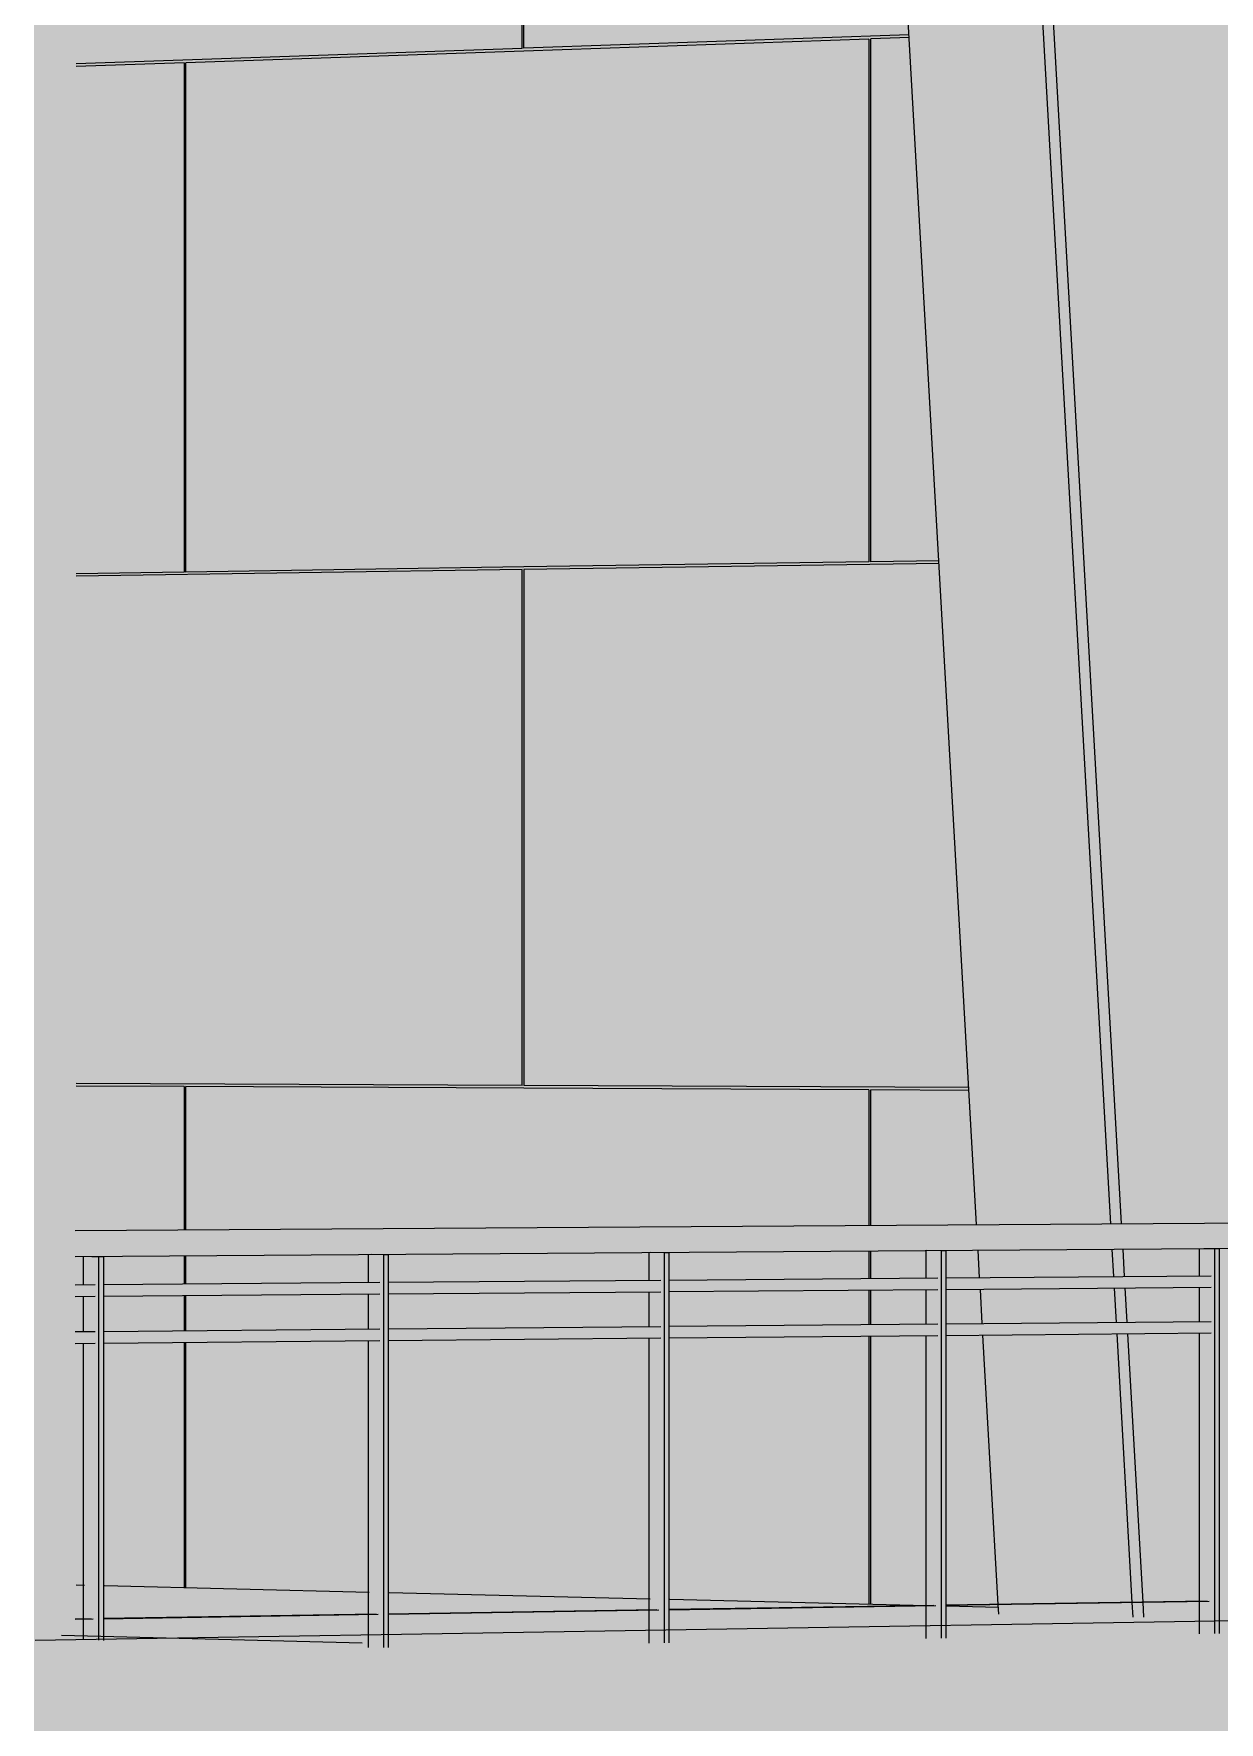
# Model space of a CAD drawing. Header units: inches. Extents: x 30764 to 30770, y -4780 to 4478.
# Drawn here: x 30767.3088 to 30767.3533, y 59.9715 to 60.0348 of the extents above; entities that cross this region are included whole.
import ezdxf

# ---------------------------------------------------------------- set-up
doc = ezdxf.new("R2010")
doc.units = ezdxf.units.IN
doc.header["$MEASUREMENT"] = 0
for name, color, linetype, lineweight in [('A-FLOR', 192, 'Continuous', 13), ('A-FLOR-HRAL', 11, 'Continuous', 9), ('A-GLAZ-CURT', 52, 'Continuous', 9), ('A-WALL-PATT', 111, 'Continuous', 13), ('L-SITE-WALL', 31, 'Continuous', 13), ('Q-CASE', 31, 'Continuous', 9), ('S-BEAM', 12, 'Continuous', 9), ('S-COLS', 52, 'Continuous', 9)]:
    doc.layers.add(name, color=color, linetype=linetype, lineweight=lineweight)

# ---------------------------------------------------------------- blocks, each defined once
blk = doc.blocks.new('FP_37-Entrance - Xcel')
at = {"layer": 'A-WALL-PATT', "lineweight": 9}
for p, q in [((-2803.525747, 60.034275), (-2803.525747, 60.046149)), ((-2803.525681, 60.034278), (-2803.525681, 60.046152)), ((-2803.51122, 60.034782), (-2803.525681, 60.034278)), ((-2803.512736, 60.034627), (-2803.525681, 60.034177)), ((-2803.512736, 60.034627), (-2803.512736, 60.015015)), ((-2803.511214, 60.03468), (-2803.512668, 60.034629)), ((-2803.512668, 60.015016), (-2803.512668, 60.034629)), ((-2803.525747, 60.034275), (-2803.542473, 60.033692)), ((-2803.538423, 60.033734), (-2803.542473, 60.033593)), ((-2803.538423, 60.033734), (-2803.538423, 60.014628)), ((-2803.525681, 60.034177), (-2803.538358, 60.033736)), ((-2803.538358, 60.014629), (-2803.538358, 60.033736)), ((-2803.525747, 60.014718), (-2803.542473, 60.014468)), ((-2803.525681, 60.01482), (-2803.538358, 60.014629)), ((-2803.525747, 59.995363), (-2803.525747, 60.014718)), ((-2803.512736, 60.015015), (-2803.525681, 60.01482)), ((-2803.510095, 60.014953), (-2803.525681, 60.014719)), ((-2803.525681, 60.014719), (-2803.525681, 59.995362)), ((-2803.5101, 60.015055), (-2803.512668, 60.015016)), ((-2803.538423, 60.014628), (-2803.542473, 60.014567)), ((-2803.525747, 59.995363), (-2803.542473, 59.995442)), ((-2803.538423, 59.995323), (-2803.542473, 59.995343)), ((-2803.538423, 59.995323), (-2803.538423, 59.989951)), ((-2803.525681, 59.995262), (-2803.538358, 59.995323)), ((-2803.538358, 59.989951), (-2803.538358, 59.995323)), ((-2803.508978, 59.995284), (-2803.525681, 59.995362)), ((-2803.512736, 59.995199), (-2803.525681, 59.995262)), ((-2803.512736, 59.995199), (-2803.512736, 59.990112)), ((-2803.508972, 59.995181), (-2803.512668, 59.995199)), ((-2803.512668, 59.990113), (-2803.512668, 59.995199)), ((-2803.538423, 59.98897), (-2803.538423, 59.987917)), ((-2803.538358, 59.987917), (-2803.538358, 59.988971)), ((-2803.512736, 59.989152), (-2803.512736, 59.98812)), ((-2803.512668, 59.98812), (-2803.512668, 59.989153)), ((-2803.538423, 59.987477), (-2803.538423, 59.986159)), ((-2803.538358, 59.986159), (-2803.538358, 59.987478)), ((-2803.512736, 59.987688), (-2803.512736, 59.986392)), ((-2803.512668, 59.986392), (-2803.512668, 59.987688)), ((-2803.538423, 59.98572), (-2803.538423, 59.976516)), ((-2803.538358, 59.976514), (-2803.538358, 59.98572)), ((-2803.512736, 59.98596), (-2803.512736, 59.975894)), ((-2803.512668, 59.975892), (-2803.512668, 59.98596))]:
    blk.add_line(p, q, dxfattribs=at)

msp = doc.modelspace()

# ---------------------------------------------------------------- hatches: boundary and pattern name
at = {"layer": 'A-FLOR-HRAL', "lineweight": 5}
h = msp.add_hatch(color=256, dxfattribs=at)
h.paths.add_polyline_path([(30767.255332, 59.98905), (30767.300766, 59.989361), (30767.300766, 59.989866), (30767.255362, 59.989566), (30767.255335, 59.989097)], flags=0)
h.paths.add_polyline_path([(30767.310353, 59.989426), (30767.362862, 59.989824), (30767.362856, 59.990264), (30767.328753, 59.990048), (30767.310354, 59.989877), (30767.310353, 59.989519)], flags=0)
h.paths.add_polyline_path([(30767.372305, 59.989849), (30767.373996, 59.989861), (30767.373958, 59.990054), (30767.373851, 59.990215), (30767.373693, 59.990316), (30767.373603, 59.990337), (30767.372305, 59.990293), (30767.372305, 59.989905)], flags=0)
h = msp.add_hatch(color=256, dxfattribs=at)
h.paths.add_polyline_path([(30767.255303, 59.988548), (30767.300766, 59.988911), (30767.300766, 59.989361), (30767.255332, 59.98905), (30767.255303, 59.988549)], flags=0)
h.paths.add_polyline_path([(30767.310354, 59.988939), (30767.362862, 59.989326), (30767.362862, 59.989785), (30767.310353, 59.989426), (30767.310354, 59.98896)], flags=0)
h.paths.add_polyline_path([(30767.372305, 59.989381), (30767.373693, 59.989412), (30767.373851, 59.989509), (30767.373958, 59.989668), (30767.373996, 59.989861), (30767.372305, 59.989849), (30767.372305, 59.989383)], flags=0)
h = msp.add_hatch(color=256, dxfattribs=at)
h.paths.add_polyline_path([(30767.31124, 59.974551), (30767.31124, 59.985696), (30767.311112, 59.985695), (30767.311112, 59.975354), (30767.310669, 59.975347), (30767.310669, 59.974566), (30767.311112, 59.974554)], flags=0)
h.paths.add_polyline_path([(30767.311097, 59.986135), (30767.31124, 59.986136), (30767.31124, 59.987457), (30767.310669, 59.987452), (30767.310669, 59.986138), (30767.310811, 59.986139)], flags=0)
h.paths.add_polyline_path([(30767.311097, 59.987896), (30767.31124, 59.987897), (30767.31124, 59.988937), (30767.310669, 59.988929), (30767.310669, 59.987898), (30767.310811, 59.987899)], flags=0)
for points in [[(30767.311408, 59.974546), (30767.311408, 59.988938), (30767.31124, 59.988937), (30767.31124, 59.974551)], [(30767.321925, 59.974277), (30767.322091, 59.974279), (30767.322091, 59.989014), (30767.321925, 59.989013), (30767.321925, 59.9754)], [(30767.332464, 59.974453), (30767.332627, 59.974456), (30767.332627, 59.98909), (30767.332464, 59.989089), (30767.332464, 59.977178)], [(30767.342858, 59.974627), (30767.34302, 59.97463), (30767.34302, 59.989164), (30767.342858, 59.989163), (30767.342858, 59.977177)], [(30767.353113, 59.974799), (30767.353272, 59.974801), (30767.353272, 59.989237), (30767.353113, 59.989236), (30767.353113, 59.977176)], [(30767.310669, 59.975347), (30767.311112, 59.975354), (30767.311112, 59.985695), (30767.310669, 59.985691), (30767.310669, 59.975401)], [(30767.321351, 59.975517), (30767.321795, 59.975524), (30767.321795, 59.985794), (30767.321351, 59.98579), (30767.321351, 59.976088)], [(30767.331888, 59.975685), (30767.332331, 59.975692), (30767.332331, 59.985891), (30767.331888, 59.985887), (30767.331888, 59.977178)], [(30767.34228, 59.975851), (30767.342724, 59.975858), (30767.342724, 59.985987), (30767.34228, 59.985983), (30767.34228, 59.977177)], [(30767.352533, 59.976014), (30767.352977, 59.976021), (30767.352977, 59.986082), (30767.352533, 59.986078), (30767.352533, 59.977176)]]:
    msp.add_hatch(color=256, dxfattribs=at).paths.add_polyline_path(points, flags=0)
h = msp.add_hatch(color=256, dxfattribs=at)
h.paths.add_polyline_path([(30767.321721, 59.974273), (30767.321925, 59.974277), (30767.321925, 59.985795), (30767.321795, 59.985794), (30767.321795, 59.975524), (30767.321351, 59.975517), (30767.321351, 59.974283), (30767.321638, 59.974275)], flags=0)
h.paths.add_polyline_path([(30767.321782, 59.986231), (30767.321925, 59.986232), (30767.321925, 59.987543), (30767.321351, 59.987539), (30767.321351, 59.986233), (30767.321495, 59.986235)], flags=0)
h.paths.add_polyline_path([(30767.321782, 59.987979), (30767.321925, 59.98798), (30767.321925, 59.989013), (30767.321351, 59.989009), (30767.321351, 59.987982), (30767.321495, 59.987983)], flags=0)
h = msp.add_hatch(color=256, dxfattribs=at)
h.paths.add_polyline_path([(30767.331888, 59.974443), (30767.332464, 59.974453), (30767.332464, 59.985892), (30767.332331, 59.985891), (30767.332331, 59.975692), (30767.331888, 59.975685), (30767.331888, 59.975088)], flags=0)
h.paths.add_polyline_path([(30767.332319, 59.986325), (30767.332464, 59.986326), (30767.332464, 59.987629), (30767.331888, 59.987624), (30767.331888, 59.986328), (30767.332032, 59.986329)], flags=0)
h.paths.add_polyline_path([(30767.332319, 59.988062), (30767.332464, 59.988063), (30767.332464, 59.989089), (30767.331888, 59.989081), (30767.331888, 59.988064), (30767.332032, 59.988065)], flags=0)
h = msp.add_hatch(color=256, dxfattribs=at)
h.paths.add_polyline_path([(30767.34228, 59.974617), (30767.342858, 59.974627), (30767.342858, 59.985988), (30767.342724, 59.985987), (30767.342724, 59.975858), (30767.34228, 59.975851), (30767.34228, 59.975087)], flags=0)
h.paths.add_polyline_path([(30767.342714, 59.986418), (30767.342858, 59.98642), (30767.342858, 59.987713), (30767.34228, 59.987708), (30767.34228, 59.986421), (30767.342425, 59.986422)], flags=0)
h.paths.add_polyline_path([(30767.342714, 59.988143), (30767.342858, 59.988144), (30767.342858, 59.989163), (30767.34228, 59.989158), (30767.34228, 59.988145), (30767.342425, 59.988146)], flags=0)
h = msp.add_hatch(color=256, dxfattribs=at)
h.paths.add_polyline_path([(30767.352533, 59.974789), (30767.353113, 59.974799), (30767.353113, 59.986083), (30767.352977, 59.986082), (30767.352977, 59.976021), (30767.352533, 59.976014), (30767.352533, 59.975086)], flags=0)
h.paths.add_polyline_path([(30767.352968, 59.98651), (30767.353113, 59.986511), (30767.353113, 59.987796), (30767.352533, 59.987791), (30767.352533, 59.986513), (30767.352678, 59.986514)], flags=0)
h.paths.add_polyline_path([(30767.352968, 59.988223), (30767.353113, 59.988224), (30767.353113, 59.989236), (30767.352533, 59.989232), (30767.352533, 59.988225), (30767.352678, 59.988227)], flags=0)
h = msp.add_hatch(color=256, dxfattribs=at)
h.paths.add_polyline_path([(30767.255214, 59.987002), (30767.300766, 59.987372), (30767.300766, 59.987815), (30767.25524, 59.987459)], flags=0)
h.paths.add_polyline_path([(30767.310354, 59.987449), (30767.362862, 59.987875), (30767.362862, 59.988301), (30767.310354, 59.98789), (30767.310354, 59.98771)], flags=0)
h.paths.add_polyline_path([(30767.372305, 59.987952), (30767.373703, 59.987963), (30767.373703, 59.988385), (30767.372305, 59.988374)], flags=0)
h = msp.add_hatch(color=256, dxfattribs=at)
h.paths.add_polyline_path([(30767.255109, 59.985177), (30767.300766, 59.985599), (30767.300766, 59.986042), (30767.255135, 59.985634)], flags=0)
h.paths.add_polyline_path([(30767.310354, 59.985688), (30767.362862, 59.986173), (30767.362862, 59.986599), (30767.310354, 59.986128)], flags=0)
h.paths.add_polyline_path([(30767.372305, 59.986261), (30767.373703, 59.986274), (30767.373703, 59.986696), (30767.372305, 59.986683)], flags=0)
at = {"layer": 'A-FLOR-HRAL', "lineweight": 5, "transparency": 33554466}
h = msp.add_hatch(color=256, dxfattribs=at)
h.paths.add_polyline_path([(30767.300576, 59.975186), (30767.300766, 59.975189), (30767.300766, 59.985601), (30767.300576, 59.985599), (30767.300576, 59.975402)], flags=0)
h.paths.add_polyline_path([(30767.310354, 59.975342), (30767.311112, 59.975354), (30767.311112, 59.985697), (30767.310354, 59.98569), (30767.310354, 59.975401)], flags=0)
for points in [[(30767.311112, 59.975354), (30767.311112, 59.985695), (30767.31104, 59.985694), (30767.31104, 59.975356)], [(30767.311408, 59.975359), (30767.321795, 59.975524), (30767.321795, 59.985795), (30767.311408, 59.985699), (30767.311408, 59.975401)], [(30767.321795, 59.975524), (30767.321795, 59.985794), (30767.321723, 59.985793), (30767.321723, 59.975526)], [(30767.322091, 59.975529), (30767.332331, 59.975692), (30767.332331, 59.985893), (30767.322091, 59.985798), (30767.322091, 59.976088)], [(30767.332331, 59.975692), (30767.332331, 59.985891), (30767.332259, 59.98589), (30767.332259, 59.975694)], [(30767.332627, 59.975697), (30767.342724, 59.975858), (30767.342724, 59.985989), (30767.332627, 59.985896), (30767.332627, 59.977178)], [(30767.342724, 59.975858), (30767.342724, 59.985987), (30767.342652, 59.985987), (30767.342652, 59.975859)], [(30767.34302, 59.975862), (30767.352977, 59.976021), (30767.352977, 59.986084), (30767.34302, 59.985992), (30767.34302, 59.977177)], [(30767.352977, 59.976021), (30767.352977, 59.986082), (30767.352904, 59.986081), (30767.352904, 59.976023)]]:
    msp.add_hatch(color=256, dxfattribs=at).paths.add_polyline_path(points, flags=0)
at = {"layer": 'A-GLAZ-CURT', "lineweight": 5, "transparency": 33554458}
msp.add_hatch(color=256, dxfattribs=at).paths.add_polyline_path([(30767.308803, 59.867912), (30767.363064, 59.872536), (30767.363064, 60.079115), (30767.308803, 60.081986), (30767.308803, 59.872348)], flags=0)
at = {"layer": 'S-BEAM', "lineweight": 5}
h = msp.add_hatch(color=256, dxfattribs=at)
h.paths.add_polyline_path([(30767.242693, 59.972505), (30767.299391, 59.97347), (30767.299392, 59.97391), (30767.242693, 59.972961), (30767.242693, 59.972729)], flags=0)
h.paths.add_polyline_path([(30767.308811, 59.97363), (30767.36044, 59.974509), (30767.360442, 59.974931), (30767.308812, 59.974062), (30767.308812, 59.973826)], flags=0)
h.paths.add_polyline_path([(30767.369732, 59.974667), (30767.415198, 59.975441), (30767.4152, 59.975848), (30767.369733, 59.975077), (30767.369732, 59.974838)], flags=0)
h = msp.add_hatch(color=256, dxfattribs=at)
h.paths.add_polyline_path([(30767.242693, 59.96691), (30767.299391, 59.968071), (30767.299391, 59.97347), (30767.242693, 59.972505), (30767.242693, 59.967292)], flags=0)
h.paths.add_polyline_path([(30767.308811, 59.968264), (30767.36044, 59.969322), (30767.36044, 59.974509), (30767.308811, 59.97363), (30767.308811, 59.970706)], flags=0)
h.paths.add_polyline_path([(30767.369732, 59.969512), (30767.415198, 59.970443), (30767.415198, 59.975441), (30767.369732, 59.974667)], flags=0)
at = {"layer": 'S-COLS', "lineweight": 5}
h = msp.add_hatch(color=256, dxfattribs=at)
h.paths.add_polyline_path([(30767.350428, 59.975512), (30767.35255, 59.975547), (30767.35255, 59.976011), (30767.350402, 59.975976), (30767.350409, 59.975854)], flags=0)
h.paths.add_polyline_path([(30767.35329, 59.975559), (30767.353506, 59.975562), (30767.353506, 59.976026), (30767.35329, 59.976018)], flags=0)
h.paths.add_polyline_path([(30767.349807, 59.986486), (30767.35255, 59.986511), (30767.35255, 59.98779), (30767.349735, 59.987767), (30767.349795, 59.986695)], flags=0)
h.paths.add_polyline_path([(30767.35329, 59.986517), (30767.353506, 59.986519), (30767.353506, 59.987797), (30767.35329, 59.987796), (30767.35329, 59.986695)], flags=0)
h.paths.add_polyline_path([(30767.34971, 59.988202), (30767.35255, 59.988224), (30767.35255, 59.989241), (30767.35329, 59.989236), (30767.35329, 59.98823), (30767.353506, 59.988231), (30767.353506, 59.989249), (30767.349653, 59.989216), (30767.3497, 59.988385)], flags=0)
h.paths.add_polyline_path([(30767.349598, 59.990181), (30767.353506, 59.990217), (30767.353506, 60.054421), (30767.353333, 60.054421), (30767.353506, 60.054648), (30767.353506, 60.061513), (30767.352082, 60.061048), (30767.349245, 60.060384), (30767.349245, 60.047187), (30767.346381, 60.047011), (30767.349598, 59.990187)], flags=0)
h = msp.add_hatch(color=256, dxfattribs=at)
h.paths.add_polyline_path([(30767.350043, 59.97541), (30767.350011, 59.975971), (30767.344983, 59.975854), (30767.345001, 59.975534), (30767.345918, 59.975511)], flags=0)
h.paths.add_polyline_path([(30767.344382, 59.986437), (30767.349416, 59.986483), (30767.349343, 59.987764), (30767.34431, 59.987707), (30767.344367, 59.986695)], flags=0)
h.paths.add_polyline_path([(30767.344284, 59.988159), (30767.349319, 59.988199), (30767.349261, 59.989217), (30767.344227, 59.989174), (30767.344271, 59.988384)], flags=0)
h.paths.add_polyline_path([(30767.344171, 59.990143), (30767.349206, 59.990188), (30767.345988, 60.047032), (30767.343631, 60.046922), (30767.342432, 60.045266), (30767.342307, 60.044896), (30767.341595, 60.040027), (30767.341493, 60.037289), (30767.344171, 59.990148)], flags=0)
h = msp.add_hatch(color=256, dxfattribs=at)
h.paths.add_polyline_path([(30767.350043, 59.97541), (30767.350432, 59.975417), (30767.3504, 59.975977), (30767.350011, 59.975971), (30767.350018, 59.975854)], flags=0)
h.paths.add_polyline_path([(30767.349416, 59.986483), (30767.349805, 59.986487), (30767.349733, 59.987767), (30767.349343, 59.987764), (30767.349404, 59.986695)], flags=0)
h.paths.add_polyline_path([(30767.349319, 59.988199), (30767.349708, 59.988202), (30767.349651, 59.989219), (30767.349261, 59.989213), (30767.349308, 59.988385)], flags=0)
h.paths.add_polyline_path([(30767.349207, 59.990178), (30767.349596, 59.990188), (30767.346377, 60.047051), (30767.345989, 60.04701), (30767.349206, 59.990188)], flags=0)
for points in [[(30767.344981, 59.97589), (30767.350011, 59.975971), (30767.349441, 59.986047), (30767.344408, 59.985987), (30767.344908, 59.977173)], [(30767.350011, 59.975971), (30767.3504, 59.975977), (30767.34983, 59.986051), (30767.349441, 59.986047), (30767.349943, 59.977174)]]:
    msp.add_hatch(color=256, dxfattribs=at).paths.add_polyline_path(points, flags=0)
h = msp.add_hatch(color=256, dxfattribs=at)
h.paths.add_polyline_path([(30767.350402, 59.975976), (30767.35255, 59.976018), (30767.35255, 59.986076), (30767.349832, 59.986051), (30767.350334, 59.977173)], flags=0)
h.paths.add_polyline_path([(30767.35329, 59.976022), (30767.353506, 59.976026), (30767.353506, 59.986085), (30767.35329, 59.986082), (30767.35329, 59.977173)], flags=0)

# ---------------------------------------------------------------- linework, layer by layer
at = {"layer": 'A-FLOR'}
for p, q in [((30767.310705, 59.976606), (30767.310391, 59.976614)), ((30767.321386, 59.976347), (30767.311445, 59.976588)), ((30767.331918, 59.976093), (30767.322125, 59.97633)), ((30767.342306, 59.975841), (30767.332658, 59.976075)), ((30767.344992, 59.975776), (30767.343045, 59.975823))]:
    msp.add_line(p, q, dxfattribs=at)
at = {"layer": 'A-FLOR-HRAL'}
for p, q in [((30767.310353, 59.989929), (30767.362862, 59.990271)), ((30767.362862, 59.989313), (30767.310353, 59.988938)), ((30767.310669, 59.987892), (30767.310669, 59.988941)), ((30767.31124, 59.988937), (30767.310971, 59.98894)), ((30767.311408, 59.988938), (30767.31124, 59.988937)), ((30767.31124, 59.974551), (30767.31124, 59.988937)), ((30767.311408, 59.988938), (30767.311408, 59.974546)), ((30767.321351, 59.987976), (30767.321351, 59.98902)), ((30767.321925, 59.989013), (30767.321486, 59.989018)), ((30767.322091, 59.989014), (30767.321925, 59.989013)), ((30767.321925, 59.974277), (30767.321925, 59.989013)), ((30767.322091, 59.989014), (30767.322091, 59.974279)), ((30767.331888, 59.988058), (30767.331888, 59.989095)), ((30767.332464, 59.989089), (30767.331944, 59.989094)), ((30767.332627, 59.98909), (30767.332464, 59.989089)), ((30767.332464, 59.974453), (30767.332464, 59.989089)), ((30767.332627, 59.98909), (30767.332627, 59.974456)), ((30767.342858, 59.989163), (30767.34228, 59.989169)), ((30767.34228, 59.98814), (30767.34228, 59.989169)), ((30767.34302, 59.989164), (30767.342858, 59.989163)), ((30767.342858, 59.974627), (30767.342858, 59.989163)), ((30767.34302, 59.989164), (30767.34302, 59.97463)), ((30767.352533, 59.98822), (30767.352533, 59.989242)), ((30767.353113, 59.989236), (30767.352699, 59.989241)), ((30767.353272, 59.989237), (30767.353113, 59.989236)), ((30767.353113, 59.974799), (30767.353113, 59.989236)), ((30767.353272, 59.989237), (30767.353272, 59.974801)), ((30767.322091, 59.987982), (30767.332319, 59.988062)), ((30767.332627, 59.988064), (30767.342714, 59.988143)), ((30767.34302, 59.988145), (30767.352968, 59.988223)), ((30767.310354, 59.98789), (30767.311097, 59.987896)), ((30767.310354, 59.987449), (30767.311097, 59.987455)), ((30767.310669, 59.986131), (30767.310669, 59.987452)), ((30767.311408, 59.987898), (30767.321782, 59.987979)), ((30767.311408, 59.987458), (30767.321782, 59.987542)), ((30767.321351, 59.986227), (30767.321351, 59.987539)), ((30767.322091, 59.987545), (30767.332319, 59.987628)), ((30767.331888, 59.986321), (30767.331888, 59.987624)), ((30767.332627, 59.98763), (30767.342714, 59.987712)), ((30767.34228, 59.986414), (30767.34228, 59.987708)), ((30767.34302, 59.987714), (30767.352968, 59.987795)), ((30767.352533, 59.986506), (30767.352533, 59.987791)), ((30767.311408, 59.986138), (30767.321782, 59.986231)), ((30767.322091, 59.986234), (30767.332319, 59.986325)), ((30767.332627, 59.986328), (30767.342714, 59.986418)), ((30767.34302, 59.986421), (30767.352968, 59.98651)), ((30767.310354, 59.986128), (30767.311097, 59.986135)), ((30767.310354, 59.985688), (30767.311097, 59.985695)), ((30767.310669, 59.975347), (30767.310669, 59.985691)), ((30767.311408, 59.985698), (30767.321782, 59.985794)), ((30767.321351, 59.975517), (30767.321351, 59.98579)), ((30767.322091, 59.985796), (30767.332319, 59.985891)), ((30767.331888, 59.975685), (30767.331888, 59.985887)), ((30767.332627, 59.985894), (30767.342714, 59.985987)), ((30767.34228, 59.975851), (30767.34228, 59.985983)), ((30767.34302, 59.98599), (30767.352968, 59.986082)), ((30767.352533, 59.976014), (30767.352533, 59.986078)), ((30767.352825, 59.976021), (30767.34302, 59.975865)), ((30767.34302, 59.975862), (30767.352897, 59.97602)), ((30767.32164, 59.975525), (30767.311408, 59.975362)), ((30767.311408, 59.975359), (30767.321712, 59.975523)), ((30767.321351, 59.974283), (30767.321351, 59.975517)), ((30767.332178, 59.975693), (30767.322091, 59.975532)), ((30767.322091, 59.975529), (30767.33225, 59.975691)), ((30767.331888, 59.974443), (30767.331888, 59.975685)), ((30767.342571, 59.975858), (30767.332627, 59.9757)), ((30767.332627, 59.975697), (30767.342644, 59.975856)), ((30767.34228, 59.974617), (30767.34228, 59.975851)), ((30767.352533, 59.974789), (30767.352533, 59.976014)), ((30767.310956, 59.975355), (30767.310354, 59.975345)), ((30767.310354, 59.975342), (30767.311028, 59.975353)), ((30767.310669, 59.974566), (30767.310669, 59.975347))]:
    msp.add_line(p, q, dxfattribs=at)
at = {"layer": 'Q-CASE'}
msp.add_line((30767.321119, 59.974435), (30767.309836, 59.974731), dxfattribs=at)
at = {"layer": 'S-BEAM'}
msp.add_line((30767.308847, 59.974547), (30767.360496, 59.975396), dxfattribs=at)
at = {"layer": 'S-COLS'}
for p, q in [((30767.349207, 59.990174), (30767.345988, 60.047032)), ((30767.346377, 60.047051), (30767.349596, 59.990182)), ((30767.344171, 59.990143), (30767.341493, 60.037289)), ((30767.344284, 59.988153), (30767.344226, 59.989181)), ((30767.349319, 59.988193), (30767.349261, 59.989218)), ((30767.34965, 59.989222), (30767.349708, 59.988196)), ((30767.344382, 59.986431), (30767.34431, 59.987707)), ((30767.349416, 59.986477), (30767.349343, 59.987764)), ((30767.349733, 59.987767), (30767.349806, 59.98648)), ((30767.344981, 59.97589), (30767.344407, 59.986)), ((30767.350011, 59.975971), (30767.349441, 59.986047)), ((30767.34983, 59.986051), (30767.3504, 59.975977)), ((30767.345001, 59.975534), (30767.344981, 59.97589)), ((30767.350043, 59.97541), (30767.350011, 59.975971)), ((30767.3504, 59.975977), (30767.350432, 59.975417))]:
    msp.add_line(p, q, dxfattribs=at)

# ---------------------------------------------------------------- block references
at = {"layer": 'L-SITE-WALL', "lineweight": 9}
msp.add_blockref('FP_37-Entrance - Xcel', (33570.852863, 0), dxfattribs=at)

doc.saveas('drawing.dxf')
